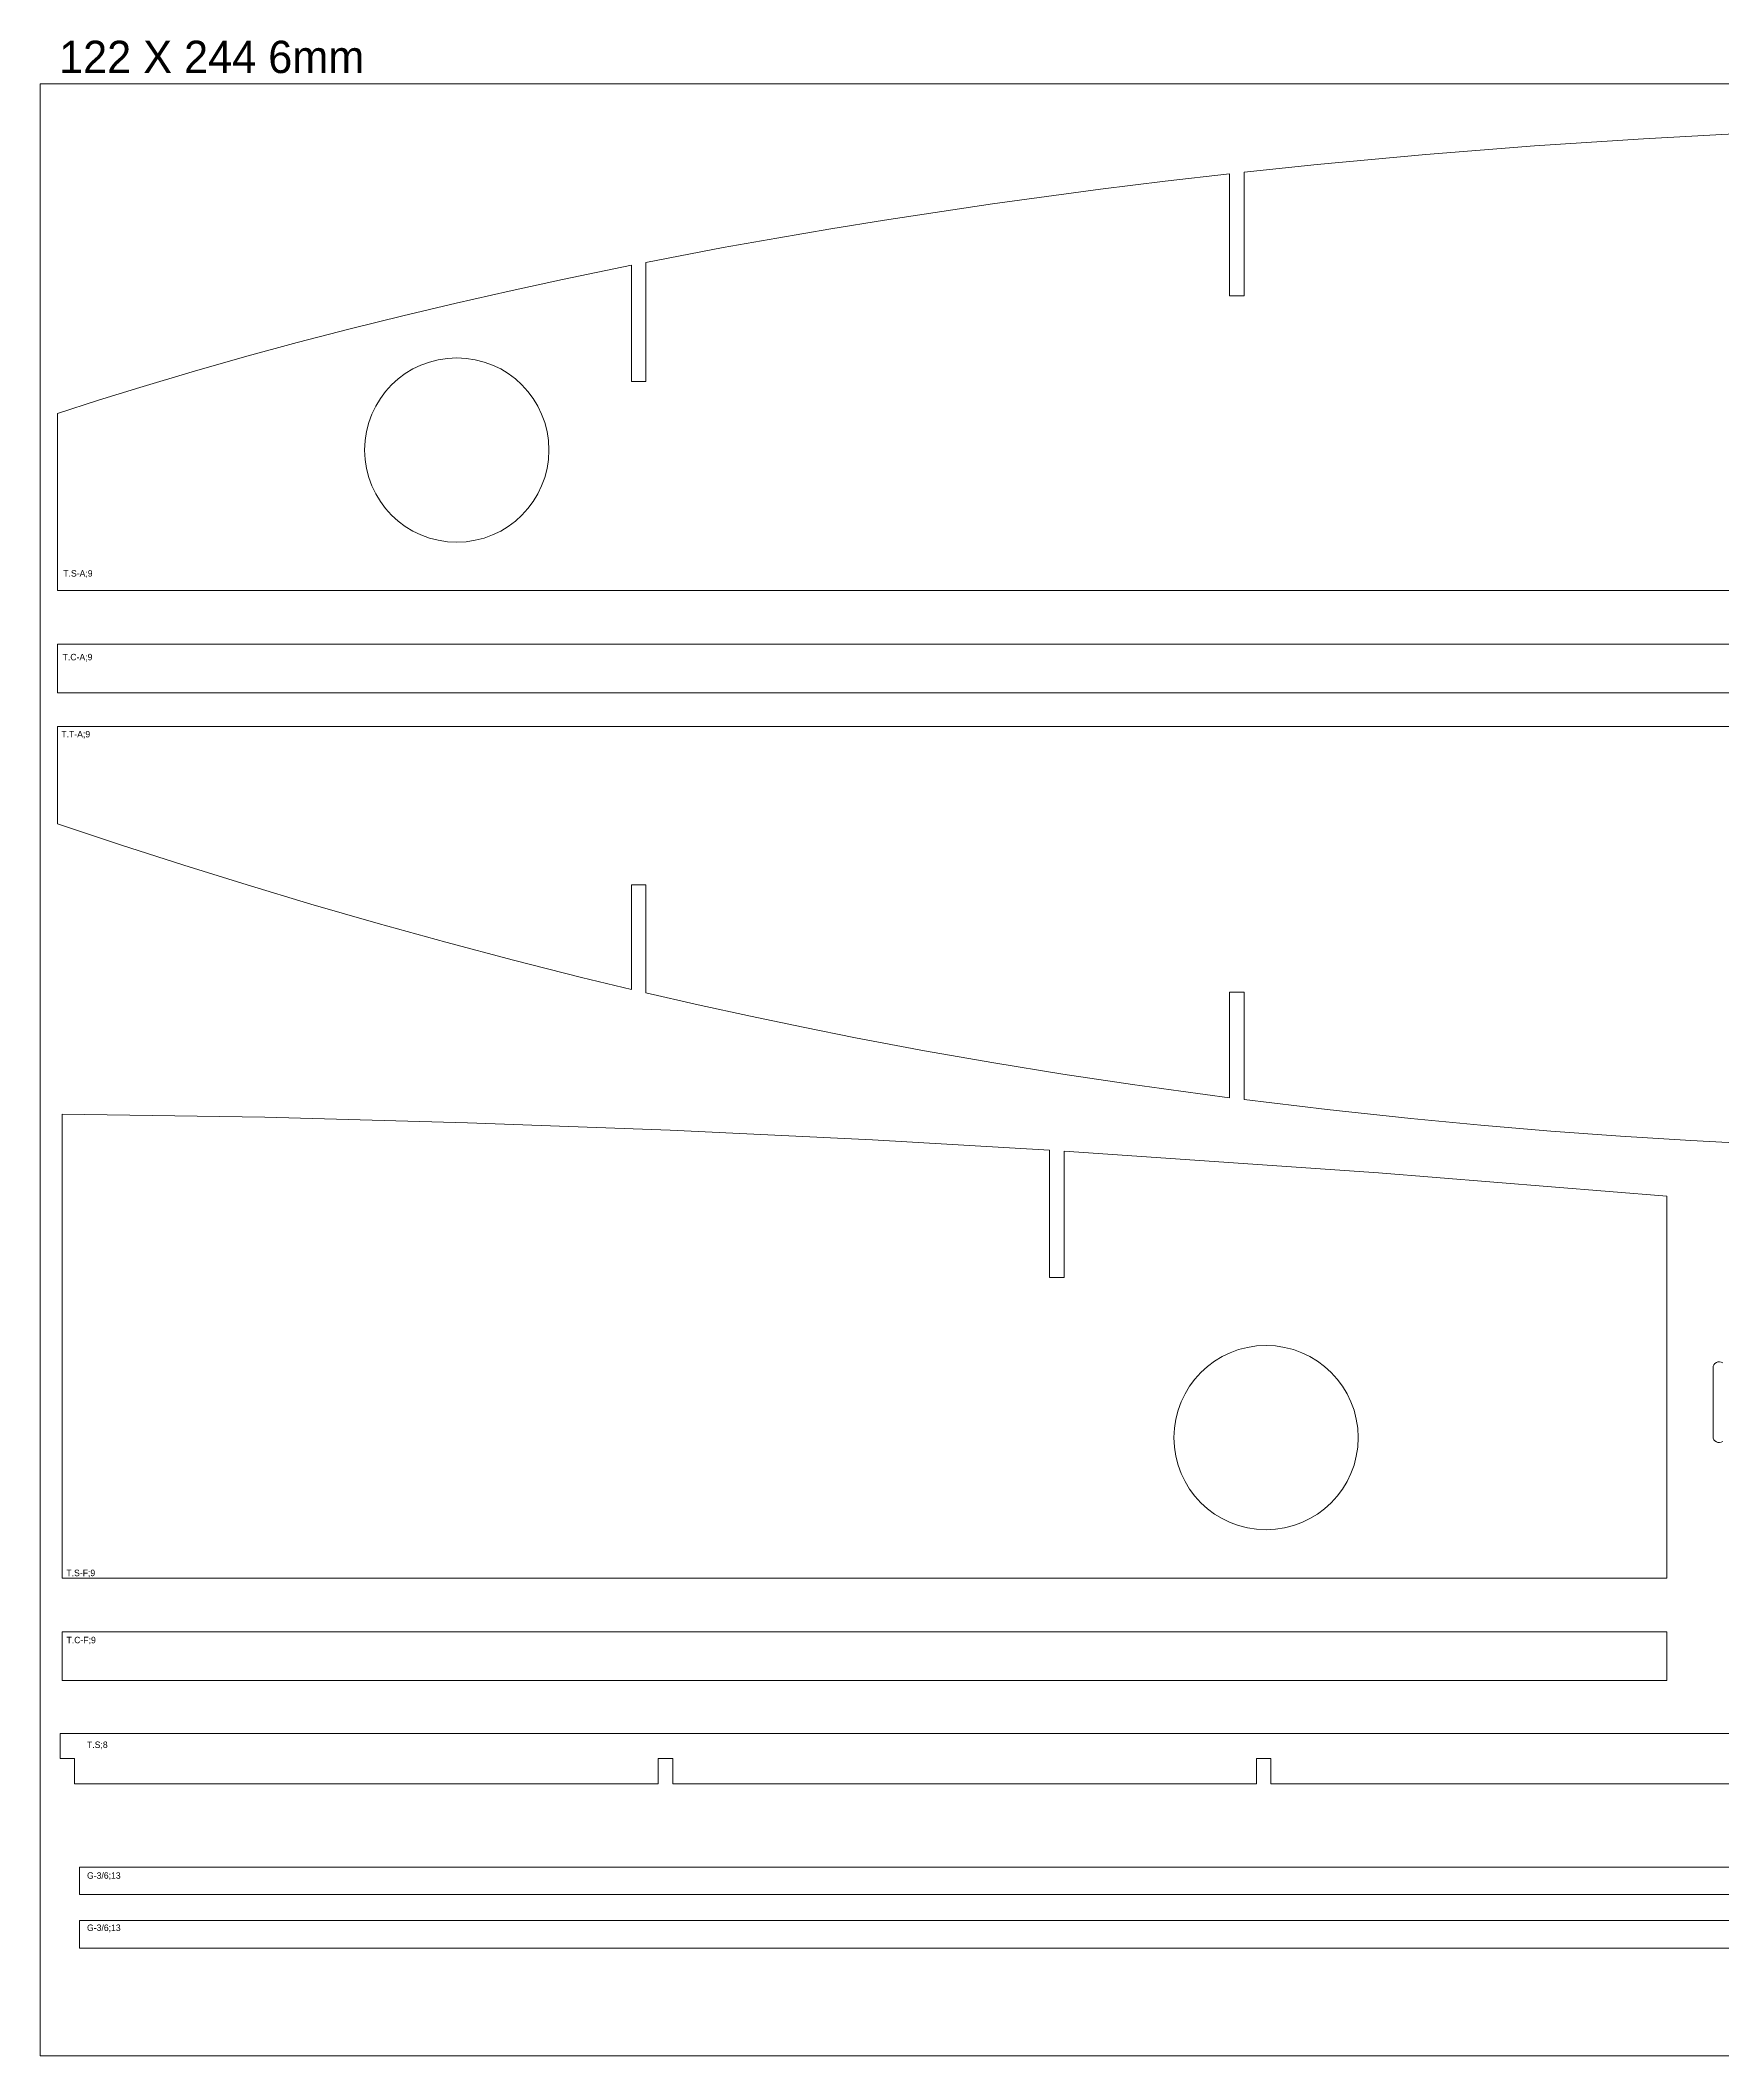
# Model space of a CAD drawing. Header units: millimetres. Extents: x 0 to 7720, y 0 to 5733.
# Drawn here: x 0 to 1041, y 2966 to 4213 of the extents above; entities that cross this region are included whole.
import ezdxf

# ---------------------------------------------------------------- set-up
doc = ezdxf.new("R2010")
doc.units = ezdxf.units.MM
for name, color, linetype in [('0_0_0', 1, 'Continuous'), ('CORTE_6MM', 1, 'Continuous'), ('plate', 3, 'Continuous')]:
    doc.layers.add(name, color=color, linetype=linetype)

msp = doc.modelspace()

# ---------------------------------------------------------------- linework, layer by layer
at = {"layer": '0_0_0', "lineweight": 0}
for points in [[(1722.6, 3839.1), (10.6, 3839.1), (10.6, 3809.1), (1722.6, 3809.1), (1722.6, 3839.1)], [(1006.2, 3228.1), (13.5, 3228.1), (13.5, 3198.1), (1006.2, 3198.1), (1006.2, 3228.1)]]:
    msp.add_lwpolyline(points, close=True, dxfattribs=at)
at = {"layer": 'CORTE_6MM', "lineweight": 0}
for p, q in [((1034.7, 3349), (1034.7, 3391.4)), ((1640.3, 3082.6), (24.3, 3082.6)), ((24.3, 3082.6), (24.3, 3065.6)), ((24.3, 3065.6), (1640.3, 3065.6)), ((1640.3, 3049.5), (24.3, 3049.5)), ((24.3, 3049.5), (24.3, 3032.5)), ((24.3, 3032.5), (1640.3, 3032.5))]:
    msp.add_line(p, q, dxfattribs=at)
for points in [[(1722.6, 3872.3), (10.6, 3872.3), (10.6, 3981.8), (36, 3990.1), (61.5, 3998), (93.9, 4007.7), (126.3, 4016.9), (158.9, 4025.8), (191.6, 4034.3), (224.3, 4042.4), (257.2, 4050.2), (290.1, 4057.6), (323.1, 4064.8), (365.6, 4073.6), (365.6, 4001.7), (374.6, 4001.7), (374.6, 4075.3), (422.4, 4084.5), (455.6, 4090.4), (488.9, 4096.1), (522.2, 4101.5), (588.9, 4111.5), (655.8, 4120.6), (695.7, 4125.6), (735.6, 4130.2), (735.6, 4054.6), (744.6, 4054.6), (744.6, 4131.2), (789.8, 4136), (857, 4142.2), (924.3, 4147.5), (991.6, 4151.9), (1059, 4155.6)], [(1722.6, 3788.2), (10.6, 3788.2), (10.6, 3728), (49.6, 3715.1), (88.7, 3702.5), (128, 3690.3), (167.3, 3678.4), (209, 3666.4), (250.8, 3654.8), (292.7, 3643.6), (334.8, 3633), (365.6, 3625.6), (365.6, 3690.4), (374.6, 3690.4), (374.6, 3623.5), (406.9, 3616.1), (439.3, 3609), (471.8, 3602.2), (504.3, 3595.7), (547, 3587.7), (589.8, 3580.2), (632.6, 3573.2), (675.5, 3566.8), (705.5, 3562.6), (735.6, 3558.6), (735.6, 3624), (744.6, 3624), (744.6, 3557.4), (796.1, 3551.3), (847.8, 3545.8), (891, 3541.7), (934.3, 3538), (977.5, 3534.9), (1020.9, 3532.1), (1063.2, 3529.9)]]:
    msp.add_lwpolyline(points, dxfattribs=at)
for points in [[(13.5, 3548.5), (138.9, 3546.5), (264.2, 3543.1), (389.6, 3538.5), (514.8, 3532.5), (624.3, 3526.1), (624.3, 3447.4), (633.3, 3447.4), (633.3, 3525.5), (827.8, 3512.2), (1006.2, 3497.7), (1006.2, 3261.3), (13.5, 3261.3), (13.5, 3548.5)], [(1360.2, 3149.8), (1369.2, 3149.8), (1369.2, 3165.3), (12.2, 3165.3), (12.2, 3149.8), (21.2, 3149.8), (21.2, 3134.2), (382.2, 3134.2), (382.2, 3149.8), (391.2, 3149.8), (391.2, 3134.2), (752.2, 3134.2), (752.2, 3149.8), (761.2, 3149.8), (761.2, 3134.2), (1360.2, 3134.2), (1360.2, 3149.8)]]:
    msp.add_lwpolyline(points, close=True, dxfattribs=at)
for centre in [(257.6, 3959.3), (758.2, 3348.3)]:
    msp.add_circle(centre, 57, dxfattribs=at)
for centre, start, end in [((1038.5, 3391.4), 55.008, 180), ((1038.5, 3349), 180, 304.992)]:
    msp.add_arc(centre, 3.8, start, end, dxfattribs=at)
at = {"layer": 'plate', "lineweight": 0}
msp.add_lwpolyline([(0, 4185.9), (2440, 4185.9), (2440, 2965.9), (0, 2965.9)], close=True, dxfattribs=at)

# ---------------------------------------------------------------- texts
at = {"lineweight": 0, "attachment_point": 1}
for s, insert, char_height, width in [('122 X 244 6mm', (11.6, 4212.5), 20, 47402.464), ('T.S-A;9', (14.2, 3885), 4, 9480.493), ('T.C-A;9', (13.8, 3833.2), 4, 9480.493), ('T.T-A;9', (13, 3785.5), 4, 9480.493), ('T.S-F;9', (16.1, 3266.6), 4, 9480.493), ('T.C-F;9', (16.2, 3225.1), 4, 9480.493), ('T.S;8', (28.9, 3160.3), 4, 9480.493), ('G-3/6;13', (28.9, 3079.4), 4, 9480.493), ('G-3/6;13', (28.9, 3047.1), 4, 9480.493)]:
    msp.add_mtext(s, dxfattribs=dict(at, insert=insert, char_height=char_height, width=width))

doc.saveas('drawing.dxf')
